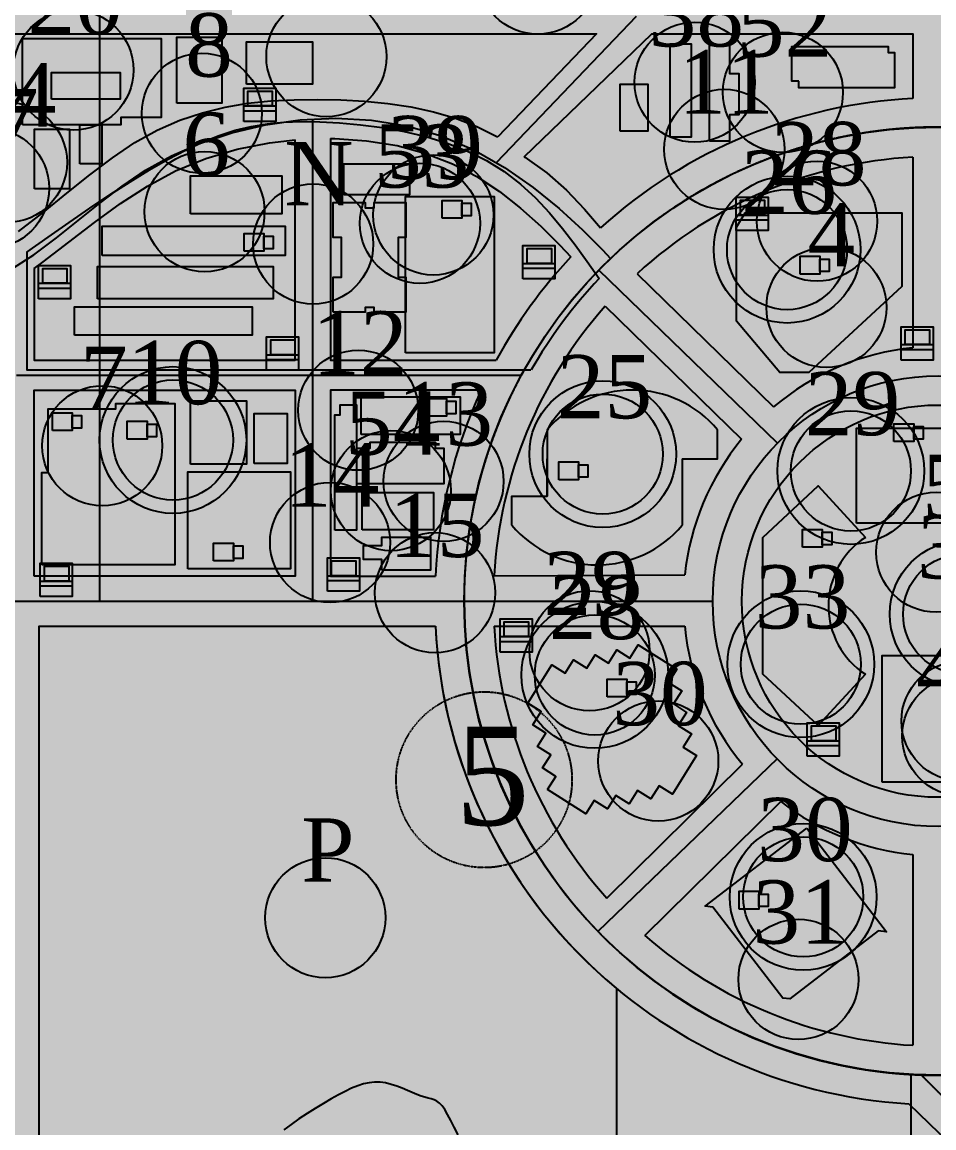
# Model space of a CAD drawing. Extents: x -15732 to 10897, y -24868 to 16165.
# Drawn here: x 620.3 to 903.5, y 5185.6 to 5529.1 of the extents above; entities that cross this region are included whole.
import ezdxf
from ezdxf.enums import TextEntityAlignment as Align

# ---------------------------------------------------------------- set-up
doc = ezdxf.new("R2010")
doc.units = 0
doc.header["$MEASUREMENT"] = 0
doc.linetypes.add('DOTTED', pattern=[0.005, 0.0025, -0.0025])
for name, color, linetype in [('BLOCKS', 7, 'CONTINUOUS'), ('BLOCKS-OUTLINE', 7, 'CONTINUOUS'), ('BUILDINGS-OUTLINE', 7, 'CONTINUOUS'), ('BUS_RTE-CITY_CENTER', 7, 'CONTINUOUS'), ('BUS_RTE-CITY_CENTER_UPPER_', 7, 'CONTINUOUS'), ('BUS_RTE-CORP_PLAZA_CHARTER', 7, 'CONTINUOUS'), ('CAMERAS', 7, 'CONTINUOUS'), ('COLLEGES___FINE_ARTS', 7, 'CONTINUOUS'), ('DATATERMS', 7, 'CONTINUOUS'), ('DISTRICTS', 7, 'CONTINUOUS'), ('GANGS', 7, 'CONTINUOUS'), ('GANGS-TEXT', 7, 'CONTINUOUS'), ('HOTEL___LODGINGS', 7, 'CONTINUOUS'), ('MAP_BORDER', 7, 'CONTINUOUS'), ('NCART-A', 7, 'CONTINUOUS'), ('NCART-STATIONS', 7, 'CONTINUOUS'), ('PARKING___AV_FACILITIES', 7, 'CONTINUOUS'), ('PUBLIC_SERVICES', 7, 'CONTINUOUS'), ('RESTAURANTS', 7, 'CONTINUOUS'), ('SHOPS___SERVICES', 7, 'CONTINUOUS'), ('STREETS', 7, 'CONTINUOUS'), ('WATER', 7, 'CONTINUOUS')]:
    doc.layers.add(name, color=color, linetype=linetype)
doc.styles.add('TIMES_NEW_ROMAN', font='')
doc.styles.get('TIMES_NEW_ROMAN').set_extended_font_data('Times_New_Roman')

msp = doc.modelspace()

# ---------------------------------------------------------------- linework, layer by layer
at = {"layer": 'BLOCKS', "color": 12, "linetype": 'CONTINUOUS'}
for p, q in [((897.02, 5525.5), (897.02, 5505.38)), ((676.27, 5500.95), (683.33, 5502.69)), ((676.27, 5500.95), (683.33, 5502.69)), ((683.33, 5502.69), (690.43, 5503.89)), ((683.33, 5502.69), (690.43, 5503.89)), ((690.43, 5503.89), (697.57, 5504.63)), ((690.43, 5503.89), (697.57, 5504.63)), ((697.57, 5504.63), (704.77, 5505)), ((697.57, 5504.63), (704.77, 5505)), ((704.77, 5505), (712.02, 5505.09)), ((704.77, 5505), (712.02, 5505.09)), ((712.02, 5505.09), (719.31, 5504.94)), ((712.02, 5505.09), (719.31, 5504.94)), ((719.31, 5504.94), (726.61, 5504.54)), ((719.31, 5504.94), (726.61, 5504.54)), ((726.61, 5504.54), (733.87, 5503.82)), ((726.61, 5504.54), (733.87, 5503.82)), ((733.87, 5503.82), (741.04, 5502.73)), ((733.87, 5503.82), (741.04, 5502.73)), ((741.04, 5502.73), (748.07, 5501.22)), ((741.04, 5502.73), (748.07, 5501.22)), ((669.24, 5498.59), (676.27, 5500.95)), ((669.24, 5498.59), (676.27, 5500.95)), ((748.07, 5501.22), (754.9, 5499.22)), ((748.07, 5501.22), (754.9, 5499.22)), ((754.9, 5499.22), (761.5, 5496.68)), ((754.9, 5499.22), (761.5, 5496.68)), ((655.28, 5491.66), (662.25, 5495.52)), ((655.28, 5491.66), (662.25, 5495.52)), ((662.25, 5495.52), (669.24, 5498.59)), ((662.25, 5495.52), (669.24, 5498.59)), ((761.5, 5496.68), (767.8, 5493.56)), ((761.5, 5496.68), (767.8, 5493.56)), ((697.15, 5491.6), (705.14, 5492.55)), ((697.15, 5491.6), (705.14, 5492.55)), ((716.06, 5492.95), (717.43, 5492.92)), ((716.06, 5492.95), (717.43, 5492.92)), ((717.43, 5492.92), (727.3, 5492.26)), ((717.43, 5492.92), (727.3, 5492.26)), ((727.3, 5492.26), (736.79, 5490.72)), ((727.3, 5492.26), (736.79, 5490.72)), ((767.8, 5493.56), (768.02, 5493.43)), ((767.8, 5493.56), (768.02, 5493.43)), ((648.33, 5486.98), (655.28, 5491.66)), ((648.33, 5486.98), (655.28, 5491.66)), ((677.31, 5486.69), (687.09, 5489.6)), ((677.31, 5486.69), (687.09, 5489.6)), ((687.09, 5489.6), (697.15, 5491.6)), ((687.09, 5489.6), (697.15, 5491.6)), ((736.79, 5490.72), (745.7, 5488.32)), ((736.79, 5490.72), (745.7, 5488.32)), ((641.31, 5481.65), (648.33, 5486.98)), ((641.31, 5481.65), (648.33, 5486.98)), ((667.96, 5482.86), (677.31, 5486.69)), ((667.96, 5482.86), (677.31, 5486.69)), ((745.7, 5488.32), (753.93, 5485.08)), ((745.7, 5488.32), (753.93, 5485.08)), ((776.26, 5487.27), (776.43, 5487.17)), ((776.26, 5487.27), (776.43, 5487.17)), ((776.43, 5487.17), (783.28, 5482.26)), ((776.43, 5487.17), (783.28, 5482.26)), ((897.02, 5487.16), (897.02, 5427.92)), ((897.02, 5487.16), (897.02, 5427.92)), ((659.17, 5478.15), (667.96, 5482.86)), ((659.17, 5478.15), (667.96, 5482.86)), ((753.93, 5485.08), (761.52, 5481.1)), ((753.93, 5485.08), (761.52, 5481.1)), ((783.28, 5482.26), (789.42, 5476.85)), ((783.28, 5482.26), (789.42, 5476.85)), ((634.17, 5475.91), (641.31, 5481.65)), ((634.17, 5475.91), (641.31, 5481.65)), ((761.52, 5481.1), (768.56, 5476.48)), ((761.52, 5481.1), (768.56, 5476.48)), ((626.8, 5469.98), (634.17, 5475.91)), ((626.8, 5469.98), (634.17, 5475.91)), ((650.83, 5472.73), (659.17, 5478.15)), ((650.83, 5472.73), (659.17, 5478.15)), ((768.56, 5476.48), (775.15, 5471.32)), ((768.56, 5476.48), (775.15, 5471.32)), ((789.42, 5476.85), (794.98, 5471.03)), ((789.42, 5476.85), (794.98, 5471.03)), ((642.76, 5466.85), (650.83, 5472.73)), ((642.76, 5466.85), (650.83, 5472.73)), ((619.14, 5464.1), (626.8, 5469.98)), ((619.14, 5464.1), (626.8, 5469.98)), ((775.15, 5471.32), (781.37, 5465.74)), ((775.15, 5471.32), (781.37, 5465.74)), ((794.98, 5471.03), (799.92, 5465.16)), ((794.98, 5471.03), (799.92, 5465.16)), ((634.81, 5460.73), (642.76, 5466.85)), ((634.81, 5460.73), (642.76, 5466.85)), ((781.37, 5465.74), (787.31, 5459.84)), ((781.37, 5465.74), (787.31, 5459.84)), ((626.82, 5454.59), (634.81, 5460.73)), ((626.82, 5454.59), (634.81, 5460.73)), ((787.31, 5459.84), (790.79, 5456.19)), ((787.31, 5459.84), (790.79, 5456.19)), ((624.02, 5452.52), (626.82, 5454.59)), ((624.02, 5452.52), (626.82, 5454.59)), ((811.31, 5450.93), (853.72, 5409.57)), ((811.31, 5450.93), (853.72, 5409.57)), ((801.43, 5440.86), (843.81, 5399.53)), ((801.43, 5440.86), (843.81, 5399.53)), ((734.78, 5357.02), (748.67, 5357.08)), ((766.89, 5357.15), (826.16, 5357.4)), ((766.89, 5357.15), (826.16, 5357.4)), ((766.88, 5341.42), (826.12, 5341.42)), ((766.88, 5341.42), (826.12, 5341.42)), ((801.92, 5257.03), (844.06, 5298.61)), ((801.92, 5257.03), (844.06, 5298.61)), ((813.72, 5245.35), (855.96, 5287.04)), ((813.72, 5245.35), (855.96, 5287.04)), ((897.02, 5270.52), (897.02, 5211.28)), ((897.02, 5270.52), (897.02, 5211.28))]:
    msp.add_line(p, q, dxfattribs=at)
for points in [[(475.82, 5465.79), (475.82, 5525.5), (798.74, 5525.5), (768.02, 5493.44)], [(475.82, 5465.79), (475.82, 5525.5), (798.74, 5525.5), (768.02, 5493.44)], [(776.27, 5487.28), (815.9, 5525.5), (897.02, 5525.5), (897.02, 5505.38)], [(776.27, 5487.28), (815.9, 5525.5), (897.02, 5525.5), (897.02, 5505.38)], [(624.02, 5452.52), (624.02, 5424.1), (705.14, 5424.1), (705.14, 5492.56)], [(624.02, 5452.52), (624.02, 5424.1), (705.14, 5424.1), (705.14, 5492.56)], [(716.06, 5492.95), (716.06, 5424.1), (767.56, 5424.1)], [(716.06, 5492.95), (716.06, 5424.1), (767.56, 5424.1)], [(762.86, 5414.74), (716.06, 5414.74), (716.06, 5357.02), (748.67, 5357.02)], [(762.86, 5414.74), (716.06, 5414.74), (716.06, 5357.02), (748.67, 5357.02)], [(895.71, 5193.13), (1032.74, 5060.62), (1032.74, 4979.5), (625.58, 4979.8), (625.58, 5341.42), (748.66, 5341.42)], [(895.71, 5193.13), (1032.74, 5060.62), (1032.74, 4979.5), (625.58, 4979.8), (625.58, 5341.42), (748.66, 5341.42)]]:
    msp.add_lwpolyline(points, dxfattribs=at)
msp.add_circle((904.82, 5349.22), 60.92, dxfattribs=at)
for radius, start, end in [(156.35, 92.8596, 132.1398), (156.35, 92.8596, 132.1398), (138.16, 93.2364, 132.5978), (138.16, 93.2364, 132.5978), (156.35, 136.8328, 151.3866), (156.35, 136.8328, 151.3866), (138.16, 138.4489, 176.7079), (138.16, 138.4489, 176.7079), (79.08, 95.6602, 130.2594), (79.08, 95.6602, 130.2594), (156.35, 155.225, 177.1405), (156.35, 155.225, 177.1405), (79.08, 140.4907, 174.0614), (79.08, 140.4907, 174.0614), (156.35, 182.8594, 266.6593), (156.35, 182.8594, 266.6593), (138.16, 183.2363, 221.8571), (138.16, 183.2363, 221.8571), (79.08, 185.6602, 219.7907), (79.08, 185.6602, 219.7907), (79.08, 231.8402, 264.3398), (79.08, 231.8402, 264.3398), (138.16, 228.7446, 266.7637), (138.16, 228.7446, 266.7637)]:
    msp.add_arc((904.82, 5349.22), radius, start, end, dxfattribs=at)
msp.add_solid([(624.02, 5357.02), (624.02, 5414.74), (705.14, 5357.02), (705.14, 5414.74)], dxfattribs=at)
at = {"layer": 'BLOCKS-OUTLINE', "color": 250, "linetype": 'CONTINUOUS'}
for p, q in [((897.02, 5525.5), (897.02, 5505.38)), ((734.78, 5357.02), (748.67, 5357.08))]:
    msp.add_line(p, q, dxfattribs=at)
msp.add_lwpolyline([(624.02, 5357.02), (624.02, 5414.74), (705.14, 5414.74), (705.14, 5357.02)], close=True, dxfattribs=at)
msp.add_circle((904.82, 5349.22), 60.92, dxfattribs=at)
at = {"layer": 'BUILDINGS-OUTLINE', "color": 250, "linetype": 'CONTINUOUS'}
for points in [[(620.37, 5497.23), (620.37, 5524.01), (663.49, 5523.97), (663.49, 5499.5), (650.97, 5499.5), (650.97, 5497.23)], [(668.35, 5503.96), (668.35, 5524.44), (682.29, 5524.44), (682.29, 5503.96)], [(690.02, 5509.83), (690.02, 5522.92), (710.51, 5522.92), (710.51, 5509.83)], [(821.62, 5493.31), (821.62, 5522.33), (828.16, 5522.33), (828.16, 5493.31)], [(833.78, 5492.07), (833.78, 5521.94), (840.04, 5521.94), (840.04, 5513.12), (842.89, 5513.12), (842.89, 5500.32), (840.04, 5500.32), (840.04, 5492.07)], [(861.62, 5510.72), (859.39, 5510.72), (859.39, 5521.53), (889.37, 5521.53), (889.37, 5519.68), (891.26, 5519.68), (891.26, 5508.73), (861.62, 5508.73)], [(629.35, 5505.19), (629.35, 5513.44), (650.69, 5513.44), (650.69, 5505.19)], [(806.1, 5495.27), (806.1, 5509.78), (814.64, 5509.78), (814.64, 5495.27)], [(624.11, 5477.32), (624.11, 5495.84), (635.03, 5495.84), (635.03, 5477.32)], [(638.22, 5485.09), (638.22, 5497.23), (645, 5497.23), (645, 5485.09)], [(720.23, 5475.47), (720.23, 5485.11), (740.57, 5485.11), (740.57, 5475.47)], [(672.59, 5469.59), (672.59, 5481.36), (700.96, 5481.36), (700.96, 5469.59)], [(739.37, 5426.34), (739.37, 5474.88), (766.89, 5474.88), (766.89, 5426.34)], [(716.95, 5438.98), (716.95, 5449.92), (719.53, 5449.92), (719.53, 5462.17), (716.95, 5462.17), (716.95, 5473.1), (726.82, 5473.1), (726.82, 5471.39), (729.63, 5471.39), (729.63, 5473.1), (739.5, 5473.1), (739.5, 5462.17), (737.13, 5462.17), (737.13, 5449.92), (739.5, 5449.92), (739.5, 5438.98), (729.63, 5438.98), (729.63, 5440.45), (726.82, 5440.45), (726.82, 5438.98)], [(842.19, 5436.18), (842.19, 5465.42), (844.93, 5469.88), (893.55, 5469.88), (893.55, 5446.92), (864.69, 5420.22), (855.67, 5420.22)], [(645.11, 5456.59), (645.11, 5465.69), (702.01, 5465.69), (702.01, 5456.59)], [(643.65, 5443.19), (643.65, 5453.14), (698.28, 5453.14), (698.28, 5443.19)], [(636.54, 5431.81), (636.54, 5440.63), (691.73, 5440.63), (691.73, 5431.81)], [(626.44, 5360.56), (626.44, 5389.24), (628.37, 5389.24), (628.37, 5408.93), (649.38, 5408.93), (649.38, 5410.65), (667.74, 5410.65), (667.74, 5360.56)], [(672.63, 5391.82), (672.63, 5411.45), (689.99, 5411.45), (689.99, 5391.82)], [(717.37, 5371.28), (717.37, 5407.13), (719.09, 5407.13), (719.09, 5410.26), (724.2, 5410.26), (724.2, 5371.28)], [(725.6, 5401.04), (725.6, 5412.7), (756.33, 5412.7), (756.33, 5401.04)], [(692.39, 5391.97), (692.39, 5407.5), (702.56, 5407.5), (702.56, 5391.97)], [(879.45, 5373.45), (879.45, 5402.99), (926.05, 5402.99), (926.05, 5373.45)], [(724.29, 5385.67), (724.29, 5396.77), (728.36, 5396.77), (728.36, 5398.64), (748.54, 5398.64), (748.54, 5396.77), (751.32, 5396.77), (751.32, 5385.67)], [(671.76, 5359.27), (671.76, 5389.43), (703.63, 5389.43), (703.63, 5359.27)], [(725.86, 5371.34), (725.86, 5383), (748.05, 5383), (748.05, 5371.34)], [(732.01, 5358.84), (732.01, 5362.2), (726.32, 5362.2), (726.32, 5366.47), (732.01, 5366.47), (732.01, 5369.08), (747.09, 5369.08), (747.09, 5358.84)], [(783.49, 5290.69), (786.08, 5294.82), (781.96, 5297.41), (784.55, 5301.53), (780.42, 5304.12), (783.01, 5308.25), (778.89, 5310.84), (781.48, 5314.96), (777.35, 5317.55), (784.85, 5329.49), (788.97, 5326.9), (791.56, 5331.03), (795.69, 5328.44), (798.28, 5332.56), (802.4, 5329.97), (804.99, 5334.1), (809.12, 5331.51), (811.71, 5335.63), (823.65, 5328.13), (821.06, 5324.01), (825.18, 5321.42), (822.59, 5317.29), (826.72, 5314.7), (824.13, 5310.58), (828.25, 5307.99), (825.66, 5303.86), (829.79, 5301.27), (822.29, 5289.33), (818.17, 5291.92), (815.58, 5287.8), (811.45, 5290.39), (808.86, 5286.26), (804.73, 5288.85), (802.14, 5284.73), (798.02, 5287.32), (795.43, 5283.19)], [(887.44, 5293.02), (887.44, 5332.31), (915.6, 5332.31), (915.6, 5293.02)], [(864.07, 5278.72), (888.81, 5246.48), (886.24, 5246.85), (858.75, 5225.75), (856.56, 5225.91), (834.88, 5254.16), (832.49, 5254.49)]]:
    msp.add_lwpolyline(points, close=True, dxfattribs=at)
at = {"layer": 'BUILDINGS-OUTLINE', "color": 253, "linetype": 'CONTINUOUS'}
for points in [[(783.4, 5402.47), (783.4, 5381.89), (783.4, 5393.41)], [(825.38, 5393.41), (836.35, 5393.41), (836.35, 5402.47)], [(825.38, 5393.41), (825.38, 5372.84)], [(882.26, 5326.51), (867.61, 5310.61), (850.38, 5326.51), (850.38, 5369.04), (867.61, 5385.01), (882.26, 5369.04)], [(772.43, 5372.84), (772.43, 5381.89), (783.4, 5381.89)]]:
    msp.add_lwpolyline(points, dxfattribs=at)
for centre, radius, start, end in [((809.88, 5380.23), 34.57, 40.0226, 139.9774), ((798.9, 5395.07), 34.57, 220.0226, 319.9774), ((896.18, 5347.78), 25.42, 123.2012, 236.7892)]:
    msp.add_arc(centre, radius, start, end, dxfattribs=at)
at = {"layer": 'BUS_RTE-CITY_CENTER', "color": 232, "linetype": 'DOTTED'}
msp.add_line((619.34, 5349.22), (757.57, 5349.22), dxfattribs=at)
msp.add_arc((904.82, 5349.22), 147.25, 89.6965, 180, dxfattribs=at)
at = {"layer": 'BUS_RTE-CITY_CENTER_UPPER_', "color": 52, "linetype": 'DOTTED'}
msp.add_arc((904.82, 5349.22), 147.25, 255.1231, 307.3361, dxfattribs=at)
at = {"layer": 'BUS_RTE-CORP_PLAZA_CHARTER', "color": 202, "linetype": 'DOTTED'}
msp.add_line((899.56, 5202.06), (1038.98, 5062.96), dxfattribs=at)
msp.add_arc((904.82, 5349.22), 147.25, 309.0785, 267.9502, dxfattribs=at)
at = {"layer": 'CAMERAS', "color": 12, "linetype": 'CONTINUOUS'}
for points in [[(750.73, 5468.2), (750.73, 5473.71), (756.87, 5473.71), (756.87, 5468.2)], [(756.87, 5468.94), (756.87, 5472.86), (759.78, 5472.86), (759.78, 5468.94)], [(689.21, 5457.95), (689.21, 5463.45), (695.35, 5463.45), (695.35, 5457.95)], [(695.35, 5458.69), (695.35, 5462.61), (698.26, 5462.61), (698.26, 5458.69)], [(861.94, 5450.85), (861.94, 5456.35), (868.08, 5456.35), (868.08, 5450.85)], [(868.08, 5451.59), (868.08, 5455.51), (870.99, 5455.51), (870.99, 5451.59)], [(746, 5406.68), (746, 5412.19), (752.14, 5412.19), (752.14, 5406.68)], [(752.14, 5407.42), (752.14, 5411.34), (755.05, 5411.34), (755.05, 5407.42)], [(629.67, 5402.23), (629.67, 5407.73), (635.81, 5407.73), (635.81, 5402.23)], [(635.81, 5402.97), (635.81, 5406.89), (638.73, 5406.89), (638.73, 5402.97)], [(652.93, 5399.58), (652.93, 5405.09), (659.07, 5405.09), (659.07, 5399.58)], [(659.07, 5400.32), (659.07, 5404.24), (661.98, 5404.24), (661.98, 5400.32)], [(891.12, 5398.79), (891.12, 5404.3), (897.26, 5404.3), (897.26, 5398.79)], [(897.26, 5399.54), (897.26, 5403.45), (900.17, 5403.45), (900.17, 5399.54)], [(787.01, 5386.96), (787.01, 5392.47), (793.15, 5392.47), (793.15, 5386.96)], [(793.15, 5387.71), (793.15, 5391.62), (796.06, 5391.62), (796.06, 5387.71)], [(862.73, 5366.03), (862.73, 5371.53), (868.87, 5371.53), (868.87, 5366.03)], [(868.87, 5366.77), (868.87, 5370.69), (871.78, 5370.69), (871.78, 5366.77)], [(679.75, 5361.73), (679.75, 5367.23), (685.89, 5367.23), (685.89, 5361.73)], [(685.89, 5362.47), (685.89, 5366.38), (688.8, 5366.38), (688.8, 5362.47)], [(802, 5319.49), (802, 5325), (808.14, 5325), (808.14, 5319.49)], [(808.14, 5320.24), (808.14, 5324.15), (811.05, 5324.15), (811.05, 5320.24)], [(843.01, 5253.6), (843.01, 5259.11), (849.15, 5259.11), (849.15, 5253.6)], [(849.15, 5254.34), (849.15, 5258.26), (852.06, 5258.26), (852.06, 5254.34)]]:
    msp.add_lwpolyline(points, close=True, dxfattribs=at)
at = {"layer": 'COLLEGES___FINE_ARTS', "color": 7, "linetype": 'CONTINUOUS'}
for centre in [(676.11, 5500.79), (870.16, 5440.48), (904.25, 5364.43), (912.11, 5311.99)]:
    msp.add_circle(centre, 18.66, dxfattribs=at)
at = {"layer": 'DATATERMS', "color": 82, "linetype": 'CONTINUOUS'}
for p, q in [((689.1, 5503.06), (699.05, 5503.06)), ((689.1, 5501.58), (699.05, 5501.58)), ((842.11, 5469.15), (852.06, 5469.15)), ((842.11, 5467.67), (852.06, 5467.67)), ((775.86, 5454.16), (785.81, 5454.16)), ((775.86, 5452.68), (785.81, 5452.68)), ((625.37, 5447.97), (635.32, 5447.97)), ((625.37, 5446.49), (635.32, 5446.49)), ((893.37, 5428.92), (903.33, 5428.92)), ((893.37, 5427.44), (903.33, 5427.44)), ((696.2, 5425.77), (706.15, 5425.77)), ((696.2, 5424.29), (706.15, 5424.29)), ((625.9, 5355.47), (635.85, 5355.47)), ((715.13, 5357.15), (725.08, 5357.15)), ((715.13, 5355.67), (725.08, 5355.67)), ((625.9, 5353.99), (635.85, 5353.99)), ((768.76, 5338.22), (778.71, 5338.22)), ((768.76, 5336.74), (778.71, 5336.74)), ((864.19, 5305.88), (874.14, 5305.88)), ((864.19, 5304.4), (874.14, 5304.4))]:
    msp.add_line(p, q, dxfattribs=at)
for points in [[(689.1, 5498.26), (689.1, 5508.58), (699.05, 5508.58), (699.05, 5498.26)], [(690.39, 5503.06), (690.39, 5507.66), (697.95, 5507.66), (697.95, 5503.06)], [(842.11, 5464.35), (842.11, 5474.67), (852.06, 5474.67), (852.06, 5464.35)], [(843.4, 5469.14), (843.4, 5473.75), (850.95, 5473.75), (850.95, 5469.14)], [(775.86, 5449.36), (775.86, 5459.68), (785.81, 5459.68), (785.81, 5449.36)], [(777.15, 5454.15), (777.15, 5458.76), (784.7, 5458.76), (784.7, 5454.15)], [(625.37, 5443.17), (625.37, 5453.49), (635.32, 5453.49), (635.32, 5443.17)], [(626.66, 5447.96), (626.66, 5452.57), (634.21, 5452.57), (634.21, 5447.96)], [(893.37, 5424.12), (893.37, 5434.45), (903.33, 5434.45), (903.33, 5424.12)], [(696.2, 5420.97), (696.2, 5431.29), (706.15, 5431.29), (706.15, 5420.97)], [(697.49, 5425.76), (697.49, 5430.37), (705.04, 5430.37), (705.04, 5425.76)], [(894.66, 5428.92), (894.66, 5433.52), (902.22, 5433.52), (902.22, 5428.92)], [(715.13, 5352.35), (715.13, 5362.67), (725.08, 5362.67), (725.08, 5352.35)], [(716.42, 5357.14), (716.42, 5361.75), (723.97, 5361.75), (723.97, 5357.14)], [(625.9, 5350.67), (625.9, 5360.99), (635.85, 5360.99), (635.85, 5350.67)], [(627.19, 5355.46), (627.19, 5360.07), (634.74, 5360.07), (634.74, 5355.46)], [(768.76, 5333.42), (768.76, 5343.74), (778.71, 5343.74), (778.71, 5333.42)], [(770.05, 5338.21), (770.05, 5342.82), (777.6, 5342.82), (777.6, 5338.21)], [(864.19, 5301.09), (864.19, 5311.41), (874.14, 5311.41), (874.14, 5301.09)], [(865.48, 5305.88), (865.48, 5310.49), (873.04, 5310.49), (873.04, 5305.88)]]:
    msp.add_lwpolyline(points, close=True, dxfattribs=at)
at = {"layer": 'DISTRICTS', "color": 31, "linetype": 'CONTINUOUS'}
for p in [(644.3, 5613.63), (539, 5349.22)]:
    msp.add_line(p, (644.3, 5349.22), dxfattribs=at)
at = {"layer": 'DISTRICTS', "color": 8, "linetype": 'CONTINUOUS'}
for p, q in [((644.3, 5613.63), (644.3, 5349.22)), ((644.3, 5349.22), (757.57, 5349.22))]:
    msp.add_line(p, q, dxfattribs=at)
at = {"layer": 'DISTRICTS', "color": 200, "linetype": 'CONTINUOUS'}
for p, q in [((619.34, 5349.22), (757.57, 5349.22)), ((896.46, 4907.69), (896.46, 5202.21))]:
    msp.add_line(p, q, dxfattribs=at)
at = {"layer": 'DISTRICTS', "color": 21, "linetype": 'CONTINUOUS'}
msp.add_line((896.46, 4907.69), (896.46, 5202.21), dxfattribs=at)
at = {"layer": 'DISTRICTS', "color": 8, "linetype": 'CONTINUOUS'}
msp.add_arc((904.82, 5349.22), 147.25, 180, 89.6965, dxfattribs=at)
at = {"layer": 'DISTRICTS', "color": 200, "linetype": 'CONTINUOUS'}
msp.add_arc((904.82, 5349.22), 147.25, 180, 266.7449, dxfattribs=at)
at = {"layer": 'DISTRICTS', "color": 21, "linetype": 'CONTINUOUS'}
msp.add_arc((904.82, 5349.22), 147.25, 266.7449, 315.895, dxfattribs=at)
at = {"layer": 'GANGS', "color": 221, "linetype": 'CONTINUOUS'}
for p, q in [((681.53, 5493.91), (686.48, 5495.48)), ((686.48, 5495.48), (691.4, 5496.66)), ((691.4, 5496.66), (696.39, 5497.49)), ((696.39, 5497.49), (701.55, 5497.98)), ((701.55, 5497.98), (706.97, 5498.18)), ((706.97, 5498.18), (712.74, 5498.12)), ((712.74, 5498.12), (718.92, 5497.81)), ((718.92, 5497.81), (725.42, 5497.23)), ((725.42, 5497.23), (732.13, 5496.35)), ((732.13, 5496.35), (738.92, 5495.12)), ((676.48, 5491.91), (681.53, 5493.91)), ((738.92, 5495.12), (745.68, 5493.52)), ((745.68, 5493.52), (752.3, 5491.51)), ((665.69, 5486.55), (671.22, 5489.47)), ((671.22, 5489.47), (676.48, 5491.91)), ((752.3, 5491.51), (758.64, 5489.05)), ((758.64, 5489.05), (764.59, 5486.1)), ((659.89, 5483.21), (665.69, 5486.55)), ((764.59, 5486.1), (770.07, 5482.66)), ((653.87, 5479.5), (659.89, 5483.21)), ((770.07, 5482.66), (775.1, 5478.76)), ((647.67, 5475.5), (653.87, 5479.5)), ((775.1, 5478.76), (779.75, 5474.47)), ((641.32, 5471.25), (647.67, 5475.5)), ((779.75, 5474.47), (784.08, 5469.85)), ((634.85, 5466.82), (641.32, 5471.25)), ((784.08, 5469.85), (788.16, 5464.97)), ((628.31, 5462.27), (634.85, 5466.82)), ((788.16, 5464.97), (792.05, 5459.91)), ((621.74, 5457.66), (628.31, 5462.27)), ((792.05, 5459.91), (795.81, 5454.71)), ((795.81, 5454.71), (799.51, 5449.44))]:
    msp.add_line(p, q, dxfattribs=at)
msp.add_lwpolyline([(621.74, 5457.66), (621.74, 5421.06), (778.36, 5421.06)], dxfattribs=at)
at = {"layer": 'GANGS', "color": 116, "linetype": 'CONTINUOUS'}
for points in [[(625.58, 5090.72), (625.58, 5341.42), (748.66, 5341.42)], [(804.96, 5228.91), (804.96, 5090.72), (625.58, 5090.72)]]:
    msp.add_lwpolyline(points, dxfattribs=at)
at = {"layer": 'GANGS', "color": 221, "linetype": 'CONTINUOUS'}
msp.add_arc((913.55, 5342.48), 156.35, 136.8328, 149.8316, dxfattribs=at)
at = {"layer": 'GANGS', "color": 116, "linetype": 'CONTINUOUS'}
msp.add_arc((904.82, 5349.22), 156.35, 182.8594, 230.3045, dxfattribs=at)
at = {"layer": 'GANGS-TEXT', "color": 7, "linetype": 'CONTINUOUS'}
for centre in [(710.69, 5460.17), (714.46, 5250.89)]:
    msp.add_circle(centre, 18.66, dxfattribs=at)
at = {"layer": 'HOTEL___LODGINGS', "color": 7, "linetype": 'CONTINUOUS'}
for centre in [(676.94, 5470.22), (645.16, 5397.49)]:
    msp.add_circle(centre, 18.66, dxfattribs=at)
at = {"layer": 'MAP_BORDER', "color": 7, "linetype": 'CONTINUOUS'}
msp.add_solid([(374.42, 4052.86), (374.42, 5943.58), (1942.22, 4052.86), (1942.22, 5943.58)], dxfattribs=at)
at = {"layer": 'NCART-A', "color": 12, "linetype": 'CONTINUOUS'}
msp.add_circle((904.82, 5349.22), 147.25, dxfattribs=at)
at = {"layer": 'NCART-STATIONS', "color": 7, "linetype": 'DOTTED'}
msp.add_circle((763.78, 5293.77), 27.32, dxfattribs=at)
at = {"layer": 'PARKING___AV_FACILITIES', "color": 172, "linetype": 'CONTINUOUS'}
for centre, radius in [((857.92, 5458.43), 22.8), ((857.92, 5458.43), 18.66), ((667.13, 5399.27), 22.8), ((667.13, 5399.27), 18.66), ((800.65, 5394.91), 22.8), ((800.65, 5394.91), 18.66), ((877.74, 5389.67), 22.8), ((877.74, 5389.67), 18.66), ((862.18, 5329.65), 22.8), ((798.19, 5326.32), 22.8), ((862.18, 5329.65), 18.66), ((798.19, 5326.32), 18.66)]:
    msp.add_circle(centre, radius, dxfattribs=at)
at = {"layer": 'PARKING___AV_FACILITIES', "color": 86, "linetype": 'CONTINUOUS'}
for centre, radius in [((912.62, 5345.2), 22.8), ((912.62, 5345.2), 18.66), ((862.93, 5257.38), 22.8), ((862.93, 5257.38), 18.66)]:
    msp.add_circle(centre, radius, dxfattribs=at)
at = {"layer": 'PUBLIC_SERVICES', "color": 7, "linetype": 'CONTINUOUS'}
for centre in [(838.43, 5489.56), (610.01, 5477.5), (724.68, 5408.53), (751.2, 5386.43), (715.94, 5367.45), (748.55, 5351.85)]:
    msp.add_circle(centre, 18.66, dxfattribs=at)
at = {"layer": 'RESTAURANTS', "color": 7, "linetype": 'CONTINUOUS'}
for centre in [(714.8, 5518.36), (636.19, 5514.21), (829.2, 5510.42), (748.03, 5469.2), (867.22, 5467.27), (796.54, 5333.82), (817.9, 5299.58), (861.46, 5231.76)]:
    msp.add_circle(centre, 18.66, dxfattribs=at)
at = {"layer": 'SHOPS___SERVICES', "color": 7, "linetype": 'CONTINUOUS'}
for centre in [(780.45, 5544.02), (856.62, 5507.26), (615.56, 5485.54), (743.87, 5466.61), (734.83, 5383.57), (912.33, 5307.33)]:
    msp.add_circle(centre, 18.66, dxfattribs=at)
at = {"layer": 'STREETS', "color": 7, "linetype": 'CONTINUOUS'}
for p, q in [((767.62, 5485.49), (811.19, 5530.96)), ((706.65, 5498.71), (717.7, 5499.24)), ((710.6, 5349.22), (710.6, 5499.03)), ((717.7, 5499.24), (728.79, 5498.67)), ((685.47, 5494.74), (695.85, 5497.17)), ((695.85, 5497.17), (706.65, 5498.71)), ((728.79, 5498.67), (739.76, 5496.9)), ((739.76, 5496.9), (750.41, 5493.82)), ((675.7, 5491.51), (685.47, 5494.74)), ((750.41, 5493.82), (760.57, 5489.4)), ((666.72, 5487.58), (675.7, 5491.51)), ((760.57, 5489.4), (770.14, 5483.93)), ((658.65, 5483.07), (666.72, 5487.58)), ((651.31, 5478.11), (658.65, 5483.07)), ((770.14, 5483.93), (779.01, 5477.74)), ((644.41, 5472.85), (651.31, 5478.11)), ((779.01, 5477.74), (787.11, 5471.17)), ((637.72, 5467.45), (644.41, 5472.85)), ((787.11, 5471.17), (794.34, 5464.58)), ((630.95, 5462.05), (637.72, 5467.45)), ((794.34, 5464.58), (800.6, 5458.31)), ((623.86, 5456.81), (630.95, 5462.05)), ((800.6, 5458.31), (803.08, 5455.67)), ((616.17, 5451.86), (623.86, 5456.81)), ((854.92, 5398.31), (799.42, 5452.05)), ((618.56, 5419.42), (775.38, 5419.42)), ((393.3, 5349.22), (834.82, 5349.22)), ((854.82, 5300.23), (799.16, 5246.66)), ((899.56, 5202.06), (1038.98, 5062.96))]:
    msp.add_line(p, q, dxfattribs=at)
for radius in [147.24, 70]:
    msp.add_circle((904.82, 5349.22), radius, dxfattribs=at)
at = {"layer": 'WATER', "color": 5, "linetype": 'CONTINUOUS'}
for p, q in [((720.67, 5196.97), (718.56, 5195.86)), ((722.64, 5197.92), (720.67, 5196.97)), ((724.52, 5198.69), (722.64, 5197.92)), ((726.31, 5199.28), (724.52, 5198.69)), ((728.05, 5199.67), (726.31, 5199.28)), ((729.77, 5199.86), (728.05, 5199.67)), ((731.48, 5199.83), (729.77, 5199.86)), ((733.21, 5199.58), (731.48, 5199.83)), ((734.95, 5199.15), (733.21, 5199.58)), ((736.66, 5198.59), (734.95, 5199.15)), ((738.34, 5197.95), (736.66, 5198.59)), ((739.95, 5197.27), (738.34, 5197.95)), ((741.48, 5196.61), (739.95, 5197.27)), ((716.31, 5194.6), (713.88, 5193.19)), ((718.56, 5195.86), (716.31, 5194.6)), ((742.91, 5196), (741.48, 5196.61)), ((744.22, 5195.51), (742.91, 5196)), ((745.39, 5195.15), (744.22, 5195.51)), ((746.44, 5194.88), (745.39, 5195.15)), ((747.39, 5194.64), (746.44, 5194.88)), ((748.27, 5194.35), (747.39, 5194.64)), ((749.11, 5193.94), (748.27, 5194.35)), ((749.92, 5193.35), (749.11, 5193.94)), ((750.73, 5192.51), (749.92, 5193.35)), ((708.78, 5190.06), (706.25, 5188.4)), ((711.35, 5191.67), (708.78, 5190.06)), ((713.88, 5193.19), (711.35, 5191.67)), ((751.57, 5191.35), (750.73, 5192.51)), ((752.46, 5189.83), (751.57, 5191.35)), ((753.43, 5187.97), (752.46, 5189.83)), ((703.81, 5186.7), (701.55, 5185)), ((706.25, 5188.4), (703.81, 5186.7)), ((754.49, 5185.83), (753.43, 5187.97)), ((755.69, 5183.46), (754.49, 5185.83))]:
    msp.add_line(p, q, dxfattribs=at)

# ---------------------------------------------------------------- texts
at = {"layer": 'COLLEGES___FINE_ARTS', "color": 7, "linetype": 'CONTINUOUS', "style": 'TIMES_NEW_ROMAN'}
for s, rotation, p in [('8', 359.9999, (678.33, 5512.15)), ('4', 0.0009, (871.65, 5453.19)), ('5', 0.0005, (907.3, 5375.04))]:
    msp.add_text(s, height=19.66, rotation=rotation, dxfattribs=at).set_placement(p, align=Align.CENTER)
at = {"layer": 'GANGS-TEXT', "color": 7, "linetype": 'CONTINUOUS', "style": 'TIMES_NEW_ROMAN'}
for s, rotation, p in [('N', 0.0004, (712.47, 5472.17)), ('P', 0, (715.29, 5262.11))]:
    msp.add_text(s, height=19.66, rotation=rotation, dxfattribs=at).set_placement(p, align=Align.CENTER)
at = {"layer": 'HOTEL___LODGINGS', "color": 7, "linetype": 'CONTINUOUS', "style": 'TIMES_NEW_ROMAN'}
for s, rotation, p in [('6', 0.0005, (677.48, 5481.34)), ('7', 359.9996, (645.7, 5408.61))]:
    msp.add_text(s, height=19.66, rotation=rotation, dxfattribs=at).set_placement(p, align=Align.CENTER)
at = {"layer": 'NCART-STATIONS', "color": 7, "linetype": 'DOTTED', "style": 'TIMES_NEW_ROMAN'}
msp.add_text('5', height=30.58, rotation=0.0002, dxfattribs=at).set_placement((754.86, 5279.67))
at = {"layer": 'PARKING___AV_FACILITIES', "color": 7, "linetype": 'CONTINUOUS', "style": 'TIMES_NEW_ROMAN'}
for s, rotation, p in [('26', 359.9986, (858.46, 5469.55)), ('10', 359.9986, (667.67, 5410.38)), ('25', 359.9999, (801.19, 5406.03)), ('29', 360, (878.28, 5400.79)), ('31', 0.0003, (913.17, 5356.31)), ('33', 359.9999, (862.73, 5340.76)), ('28', 0.001, (798.73, 5337.44)), ('30', 359.9998, (863.47, 5268.49))]:
    msp.add_text(s, height=19.659, rotation=rotation, dxfattribs=at).set_placement(p, align=Align.CENTER)
at = {"layer": 'PUBLIC_SERVICES', "color": 7, "linetype": 'CONTINUOUS', "style": 'TIMES_NEW_ROMAN'}
for s, rotation, p in [('11', 0.0009, (838.98, 5500.67)), ('27', 0.0008, (610.55, 5488.61)), ('12', 359.9998, (725.22, 5419.64)), ('13', 359.9998, (751.75, 5397.55)), ('14', 359.9997, (716.49, 5378.56)), ('15', 359.9999, (749.09, 5362.96))]:
    msp.add_text(s, height=19.659, rotation=rotation, dxfattribs=at).set_placement(p, align=Align.CENTER)
at = {"layer": 'RESTAURANTS', "color": 7, "linetype": 'CONTINUOUS', "style": 'TIMES_NEW_ROMAN'}
for s, rotation, p in [('20', 359.9998, (636.74, 5525.32)), ('38', 359.9989, (829.74, 5521.53)), ('39', 359.9992, (748.58, 5480.32)), ('28', 0.0008, (867.76, 5478.38)), ('29', 0.0005, (797.09, 5344.93)), ('30', 0.0002, (818.45, 5310.7)), ('31', 359.9994, (862, 5242.87))]:
    msp.add_text(s, height=19.659, rotation=rotation, dxfattribs=at).set_placement(p, align=Align.CENTER)
at = {"layer": 'SHOPS___SERVICES', "color": 7, "linetype": 'CONTINUOUS', "style": 'TIMES_NEW_ROMAN'}
for s, rotation, p in [('52', 0.0005, (857.16, 5518.38)), ('44', 359.9991, (616.1, 5496.66)), ('53', 0.0007, (744.41, 5477.72)), ('54', 0.0002, (735.38, 5394.69)), ('46', 359.9994, (912.87, 5318.45))]:
    msp.add_text(s, height=19.659, rotation=rotation, dxfattribs=at).set_placement(p, align=Align.CENTER)

doc.saveas('drawing.dxf')
